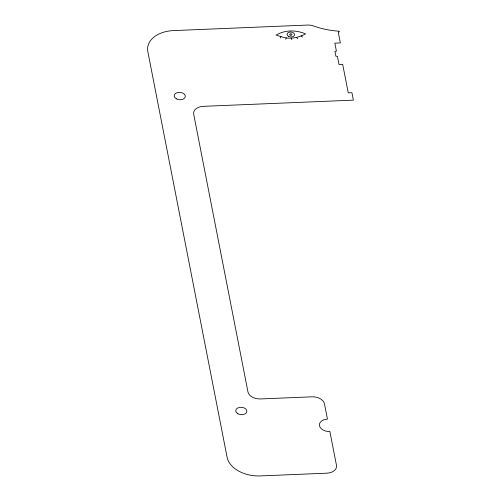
<?xml version="1.0" encoding="UTF-8"?>
<svg xmlns="http://www.w3.org/2000/svg" width="501" height="501" viewBox="0 0 501 501"><rect width="100%" height="100%" fill="white"/><g stroke="black" fill="none" stroke-linecap="round" stroke-linejoin="round"><path stroke-width="0.75" d="M285.783 39.247L286.19 37.825M280.322 37.976L281.048 36.623C289.221 39.685 298.101 37.938 305.585 33.893C296.041 29.885 285.113 29.684 276.057 35.114L281.005 36.611M301.189 35.815L302.429 37.093M296.592 37.412L297.538 38.784M291.507 38.226L291.789 39.698M339.121 31.751L338.307 32.415L340.367 42.936L334.85 43.161L336.422 51.202L334.925 51.265L335.908 56.3L337.405 56.237L339.02 64.516L342.684 64.366L348.258 92.86L351.934 92.71L353.387 100.144L203.281 106.344A11.154 7.421 4.8 0 0 193.699 114.241L247.964 391.957A11.154 7.421 4.8 0 0 260.457 398.94L311.966 396.817A11.154 7.421 4.8 0 1 324.454 403.8L327.447 419.13A9.294 6.181 4.8 0 0 319.463 425.706A9.294 6.181 4.8 0 0 329.871 431.524L336.472 465.285A11.154 7.421 4.8 0 1 326.884 473.176L260.414 475.919A29.747 19.79 4.8 0 1 227.11 457.3L147.839 51.653A29.747 19.79 4.8 0 1 173.396 30.599L307.495 25.063A11.16 7.421 4.8 0 1 313.682 25.996A64.09 42.635 4.8 0 0 339.014 31.206L339.121 31.751M290.129 35.051A1.115 0.739 4.8 0 0 291.926 34.663A1.115 0.739 4.8 0 0 290.411 33.792A1.115 0.739 4.8 0 0 290.129 35.051M288.513 36.335A3.72 2.474 4.8 0 0 294.494 35.039A3.72 2.474 4.8 0 0 289.459 32.133A3.72 2.474 4.8 0 0 288.513 36.335M237.837 413.732A5.58 3.707 4.8 0 0 246.805 411.791A5.58 3.707 4.8 0 0 239.259 407.432A5.58 3.707 4.8 0 0 237.837 413.732M176.296 98.81A5.58 3.707 4.8 0 0 185.27 96.868A5.58 3.707 4.8 0 0 177.717 92.51A5.58 3.707 4.8 0 0 176.296 98.81"/></g></svg>
